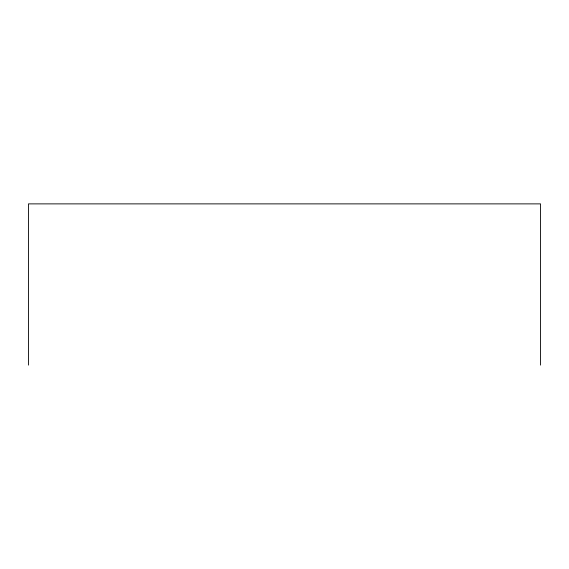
<?xml version="1.0" encoding="UTF-8"?>
<svg xmlns="http://www.w3.org/2000/svg" width="569" height="569" viewBox="0 0 569 569"><rect width="100%" height="100%" fill="white"/><g stroke="black" fill="none" stroke-linecap="round" stroke-linejoin="round"><path stroke-width="0.85" d="M540.55 365.12L540.55 203.88L28.45 203.88L28.45 365.12"/></g></svg>
